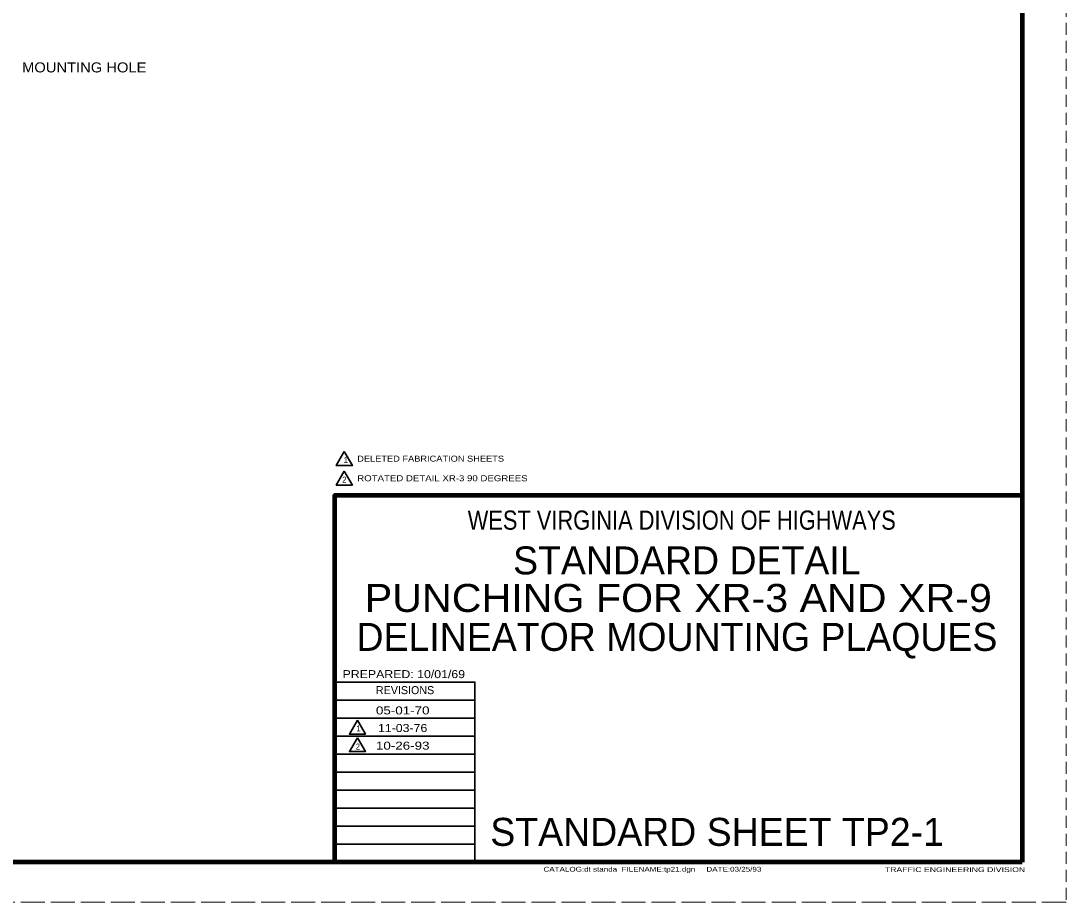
# Model space of a CAD drawing. Extents: x -42 to 638, y -396 to 44.
# Drawn here: x 377.5 to 638.5, y -396.1 to -176.1 of the extents above; entities that cross this region are included whole.
import ezdxf
from ezdxf.enums import TextEntityAlignment as Align

# ---------------------------------------------------------------- set-up
doc = ezdxf.new("R2010")
doc.units = 0
doc.linetypes.add('LONG_DASHED', pattern=[7.5, 6, -1.5])
doc.linetypes.add('MEDIUM_DASHED', pattern=[4.5, 3, -1.5])
doc.layers.add('1', color=7, linetype='Continuous', lineweight=40)
doc.layers.add('61', color=7, linetype='Continuous', lineweight=35)

msp = doc.modelspace()

# ---------------------------------------------------------------- linework, layer by layer
at = {"layer": '1', "linetype": 'MEDIUM_DASHED', "lineweight": 13}
msp.add_line((638.452, 43.964), (638.432, -396.056), dxfattribs=at)
at = {"layer": '1', "lineweight": 35}
for p, q in [((490.832, -345.636), (455.852, -345.636)), ((490.832, -350.136), (455.852, -350.136)), ((490.832, -354.636), (455.852, -354.636)), ((490.832, -359.156), (455.852, -359.156)), ((490.832, -363.636), (455.852, -363.636)), ((490.832, -368.116), (455.852, -368.116)), ((490.832, -372.616), (455.852, -372.616)), ((490.832, -377.116), (455.852, -377.116)), ((490.832, -381.636), (455.852, -381.636))]:
    msp.add_line(p, q, dxfattribs=at)
for points in [[(458.22, -283.606), (456.22, -287.07), (460.22, -287.07)], [(458.22, -288.49), (456.22, -291.954), (460.22, -291.954)], [(461.506, -350.656), (459.506, -354.12), (463.506, -354.12)], [(461.506, -355.039), (459.506, -358.503), (463.506, -358.503)]]:
    msp.add_lwpolyline(points, close=True, dxfattribs=at)
at = {"layer": '1', "lineweight": 158}
msp.add_lwpolyline([(455.832, -386.076), (455.832, -294.496), (627.492, -294.496)], dxfattribs=at)
at = {"layer": '1', "lineweight": 35}
msp.add_lwpolyline([(490.832, -386.116), (490.832, -341.156), (455.852, -341.156)], dxfattribs=at)
at = {"layer": '61', "lineweight": 158}
for p, q in [((627.472, 33.964), (627.492, -386.076)), ((627.492, -386.076), (-11.568, -386.056))]:
    msp.add_line(p, q, dxfattribs=at)
at = {"layer": '61', "linetype": 'LONG_DASHED', "lineweight": 13}
msp.add_line((638.432, -396.056), (-41.628, -396.076), dxfattribs=at)

# ---------------------------------------------------------------- texts
at = {"layer": '1'}
for s, height, width, p in [('MOUNTING HOLE', 2.5, 1.1, (393.28, -188.916)), ('WEST VIRGINIA DIVISION OF HIGHWAYS', 4.795, 0.85, (542.48, -303.096)), ('PUNCHING FOR XR-3 AND XR-9', 6.993, 1.1, (541.62, -323.63)), ('05-01-70', 2, 1.25, (472.801, -349.216)), ('11-03-76', 2, 1.15, (472.781, -353.616)), ('10-26-93', 2, 1.25, (472.801, -358.016))]:
    msp.add_text(s, height=height, dxfattribs=dict(at, width=width)).set_placement(p, align=Align.CENTER)
for s, height, p in [('1', 1.5, (458.012, -286.451)), ('REVISIONS', 1.998, (466.112, -344.156)), ('1', 1.5, (461.233, -353.465)), ('STANDARD SHEET TP2-1 ', 6.993, (494.672, -382.036))]:
    msp.add_text(s, height=height, dxfattribs=at).set_placement(p)
for s, height, width, p in [('DELETED FABRICATION SHEETS', 1.5, 1.15, (461.444, -286.108)), ('ROTATED DETAIL XR-3 90 DEGREES', 1.5, 1.2, (461.444, -290.992)), ('2', 1.5, 0.9, (457.721, -291.335)), ('PREPARED: 10/01/69', 1.998, 1.15, (457.792, -340.156)), ('2', 1.5, 0.9, (461.083, -357.997)), ('CATALOG:dt standa  FILENAME:tp21.dgn     DATE:03/25/93', 1.2, 1.25, (507.952, -388.476)), ('TRAFFIC ENGINEERING DIVISION', 1.2, 1.35, (593.212, -388.576))]:
    msp.add_text(s, height=height, dxfattribs=dict(at, width=width)).set_placement(p)
for s, p in [('STANDARD DETAIL', (543.749, -314.256)), ('DELINEATOR MOUNTING PLAQUES', (541.273, -333.351))]:
    msp.add_text(s, height=6.993, dxfattribs=at).set_placement(p, align=Align.CENTER)

doc.saveas('drawing.dxf')
